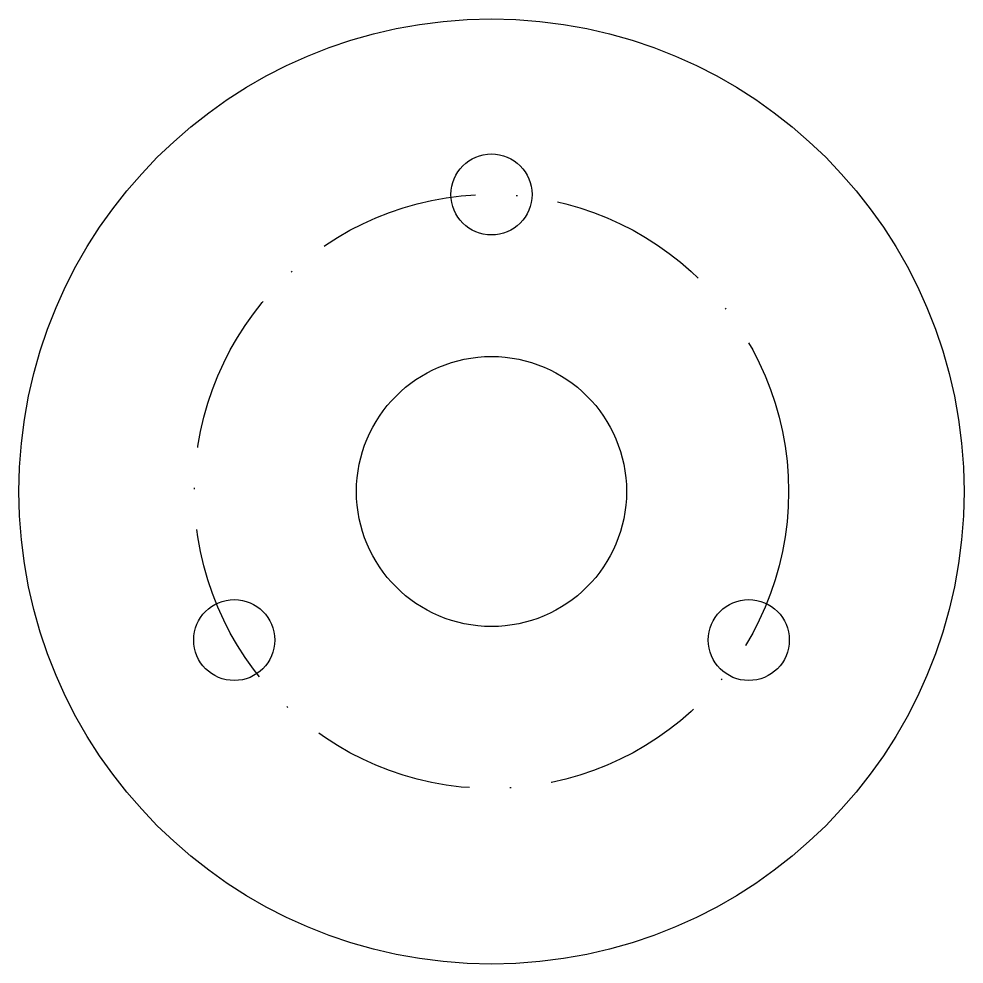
# Model space of a CAD drawing. Header units: millimetres. Extents: x 2668.3 to 2738.3, y 1879.4 to 1949.4.
import ezdxf

# ---------------------------------------------------------------- set-up
doc = ezdxf.new("R2010")
doc.units = ezdxf.units.MM
doc.linetypes.add('ACAD_ISO10W100', pattern=[18, 12, -3, 0, -3])

# ---------------------------------------------------------------- blocks, each defined once
blk = doc.blocks.new('*U3')
blk.add_circle((0, 0), 3)
blk = doc.blocks.new('*U4')
at = {"color": 0, "linetype": 'ByBlock', "lineweight": -2, "transparency": 16777216}
blk.add_blockref('*U3', (2703.287, 1936.387), dxfattribs=at)
for p, rotation in [((2684.235, 1903.387), 120), ((2722.34, 1903.387), 240)]:
    blk.add_blockref('*U3', p, dxfattribs=dict(at, rotation=rotation))

msp = doc.modelspace()

# ---------------------------------------------------------------- linework, layer by layer
for radius in [35, 10]:
    msp.add_circle((2703.287, 1914.387), radius)
at = {"linetype": 'ACAD_ISO10W100'}
msp.add_circle((2703.287, 1914.387), 22, dxfattribs=at)

# ---------------------------------------------------------------- block references
msp.add_blockref('*U4', (0, 0))

doc.saveas('drawing.dxf')
